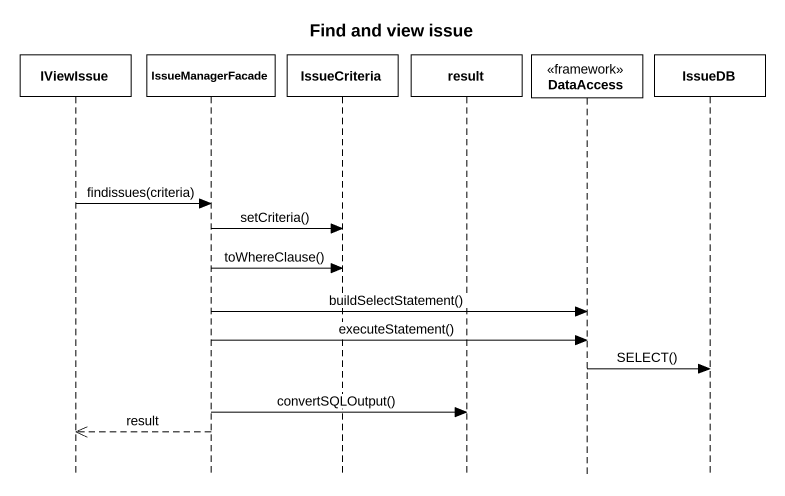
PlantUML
@startuml
title Find and view issue
hide footbox
participant IViewIssue
participant IssueManagerFacade
participant IssueCriteria
participant result
participant DataAccess <<framework>>
participant IssueDB

IViewIssue -> IssueManagerFacade : findissues(criteria)
IssueManagerFacade -> IssueCriteria : setCriteria()
IssueManagerFacade -> IssueCriteria : toWhereClause()
IssueManagerFacade -> DataAccess : buildSelectStatement()
IssueManagerFacade -> DataAccess : executeStatement()
DataAccess -> IssueDB : SELECT()
IssueManagerFacade -> result : convertSQLOutput()
IssueManagerFacade -->> IViewIssue : result
@enduml
